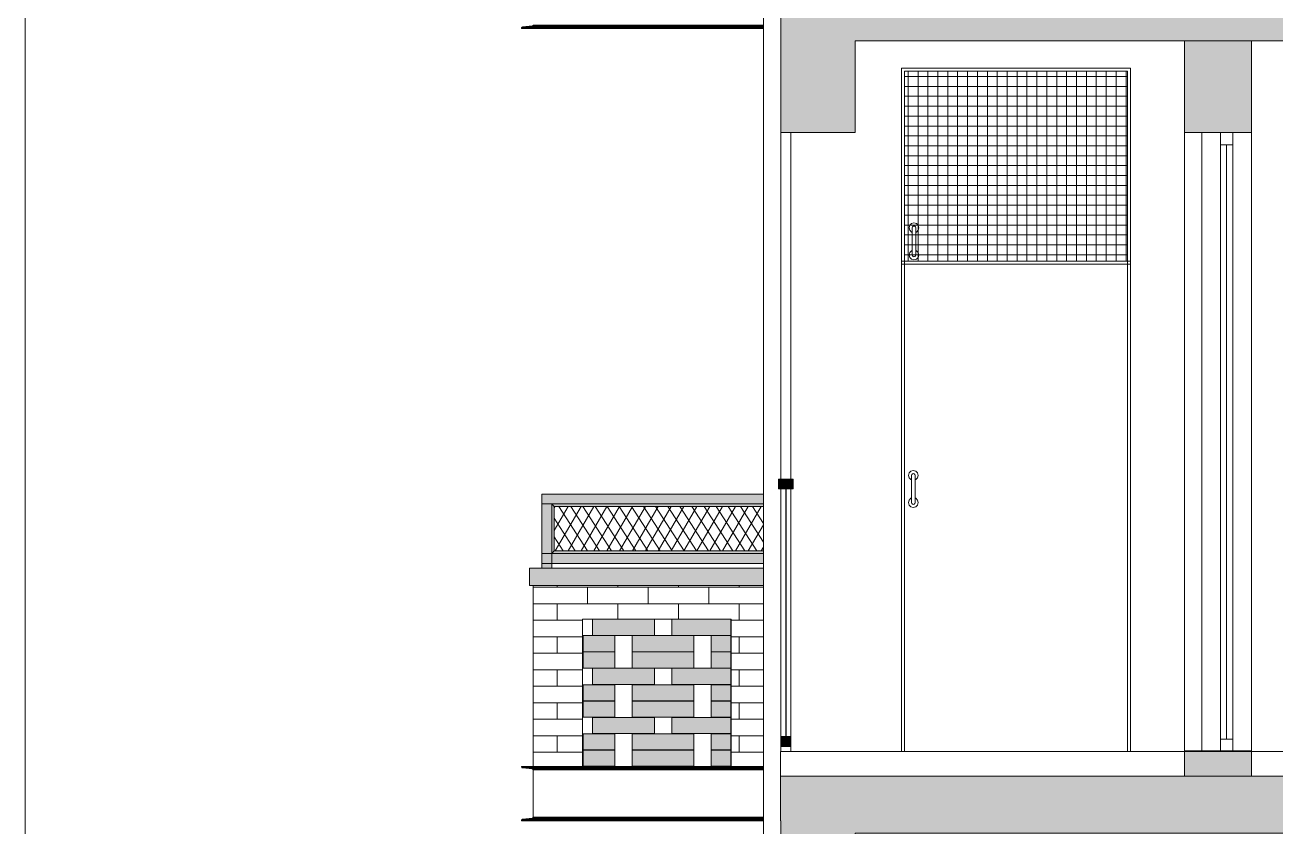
# Model space of a CAD drawing. Header units: millimetres. Extents: x 476571643 to 477489869, y 4620928210 to 4621294454.
# Drawn here: x 477398561 to 477403613, y 4621120760 to 4621123999 of the extents above; entities that cross this region are included whole.
import ezdxf

# ---------------------------------------------------------------- set-up
doc = ezdxf.new("R2010")
doc.units = ezdxf.units.MM
doc.header["$MEASUREMENT"] = 0
doc.set_wipeout_variables(frame=1)
doc.linetypes.add('Wipeout_Contour', pattern=[1000, 0, -1000])
for name, color, linetype, lineweight in [('2D Drafting - General_Pen_No__250_Pen_No__7', 7, 'Continuous', 0), ('2D Drafting - General_Pen_No__250_Pen_No__7_Pen_No__250', 7, 'Continuous', 0), ('2D Drafting - General_Pen_No__250_Pen_No__7_Pen_No__7', 7, 'Continuous', 0), ('gegmebi_Pen_No__7_Pen_No__250', 7, 'Continuous', 0), ('gegmebi_Pen_No__7_Pen_No__7', 7, 'Continuous', 0), ('kar-panjara_Pen_No__7_Pen_No__250', 7, 'Continuous', 0), ('New_2D Drafting - General_Pen_No__250', 7, 'Continuous', 0), ('New_2D Drafting - General_Pen_No__30_Pen_No__9_Pen_No__9_Pen_No__250', 7, 'Continuous', 0), ('New_2D Drafting - General_Pen_No__30_Pen_No__9_Pen_No__9_Pen_No__255', 255, 'Continuous', 0), ('New_2D Drafting - General_Pen_No__30_Pen_No__9_Pen_No__9_Pen_No__4', 7, 'Continuous', 0), ('New_2D Drafting - General_Pen_No__30_Pen_No__9_Pen_No__9_Pen_No__7', 7, 'Continuous', 0), ('New_2D Drafting - General_Pen_No__4', 7, 'Continuous', 0), ('New_2D Drafting - General_Pen_No__7', 7, 'Continuous', 0), ('New_reg_nak_Pen_No__7', 7, 'Continuous', 0), ('New_Structural - Bearing_Pen_No__1', 1, 'Continuous', 0), ('New_Structural - Bearing_Pen_No__250', 7, 'Continuous', 0), ('New_Structural - Bearing_Pen_No__4', 7, 'Continuous', 0), ('Structural - Bearing_Pen_No__250', 7, 'Continuous', 0)]:
    doc.layers.add(name, color=color, linetype=linetype, lineweight=lineweight)
for name, color, linetype, lineweight, true_color in [('New_2D Drafting - General_Pen_No__254', 7, 'Continuous', 0, 0xcccccc), ('New_2D Drafting - General_Pen_No__30_Pen_No__9_Pen_No__9_Pen_No__252', 7, 'Continuous', 0, 0x666666), ('New_2D Drafting - General_Pen_No__30_Pen_No__9_Pen_No__9_Pen_No__254', 7, 'Continuous', 0, 0xcccccc)]:
    doc.layers.add(name, color=color, linetype=linetype, lineweight=lineweight, true_color=true_color)
doc.layers.add('New_2D Drafting - General_Pen_No__30_Pen_No__9_Pen_No__9', color=7, linetype='Continuous')

msp = doc.modelspace()

# ---------------------------------------------------------------- hatches: boundary and pattern name
at = {"layer": '2D Drafting - General_Pen_No__250_Pen_No__7', "linetype": 'Continuous', "lineweight": 0}
for points in [[(477401612.862, 4621123984.13), (477401612.888, 4621124165.01), (477401613.359, 4621124165.01), (477401663.01, 4621124165.01), (477401688.535, 4621124165.01), (477413872.977, 4621124165.01), (477413872.977, 4621123934.916), (477412363.425, 4621123934.916), (477412063.009, 4621123934.916), (477401913.009, 4621123934.916), (477401913.009, 4621123565.01), (477401613.259, 4621123565.01), (477401613.319, 4621123984.13)], [(477401612.406, 4621120784.13), (477401612.432, 4621120965.01), (477413872.977, 4621120965.01), (477413872.977, 4621120734.916), (477412363.425, 4621120734.916), (477412063.009, 4621120734.916), (477401913.009, 4621120734.916), (477401913.009, 4621120365.01), (477401613.259, 4621120365.01), (477401613.319, 4621120784.13), (477401612.845, 4621120784.13)]]:
    msp.add_hatch(color=7, dxfattribs=at).paths.add_polyline_path(points)
at = {"layer": '2D Drafting - General_Pen_No__250_Pen_No__7_Pen_No__7', "linetype": 'Continuous', "lineweight": 0}
for points in [[(477403243.511, 4621123934.916), (477403243.511, 4621123565.009), (477403513.171, 4621123565.009), (477403513.171, 4621123934.916)], [(477403243.511, 4621121067.064), (477403243.511, 4621120965.01), (477403513.171, 4621120965.01), (477403513.171, 4621121067.064)]]:
    msp.add_hatch(color=7, dxfattribs=at).paths.add_polyline_path(points)
at = {"layer": 'New_2D Drafting - General_Pen_No__254', "linetype": 'Continuous', "lineweight": 0, "true_color": 0xcccccc}
h = msp.add_hatch(dxfattribs=at)
h.set_pattern_fill('GRID_100X100', color=254, style=0, pattern_type=2)
h.set_pattern_definition([(0, (476844527.15, 4621385791.044), (0, 40), []), (90, (476844527.15, 4621385791.044), (-40, 0), [])])
h.paths.add_polyline_path([(477403013.167, 4621123044.94), (477402113.168, 4621123044.94), (477402113.168, 4621123812.939), (477403013.167, 4621123812.939)])
at = {"layer": 'New_2D Drafting - General_Pen_No__30_Pen_No__9_Pen_No__9_Pen_No__255', "linetype": 'Continuous', "lineweight": 0}
for points in [[(477400648, 4621122104.583), (477401543.035, 4621122104.583), (477401543.035, 4621122064.583), (477400648, 4621122064.583)], [(477400688.006, 4621121804.583), (477400648, 4621121804.583), (477400648, 4621122064.583), (477400688.006, 4621122064.583)], [(477400698.006, 4621122054.583), (477400698.006, 4621121874.583), (477400688.006, 4621121864.583), (477400688.006, 4621122064.583)], [(477400698.006, 4621122054.583), (477401543.035, 4621122054.583), (477401543.035, 4621122064.583), (477400688.006, 4621122064.583)], [(477400648, 4621121864.583), (477401543.036, 4621121864.583), (477401543.036, 4621121824.583), (477400648, 4621121824.583)], [(477400698.006, 4621121874.583), (477401543.036, 4621121874.583), (477401543.036, 4621121864.583), (477400688.006, 4621121864.583)], [(477401543.036, 4621121804.583), (477400598, 4621121804.583), (477400598, 4621121734.583), (477401543.037, 4621121734.583)]]:
    msp.add_hatch(color=255, dxfattribs=at).paths.add_polyline_path(points)
at = {"layer": 'New_2D Drafting - General_Pen_No__30_Pen_No__9_Pen_No__9_Pen_No__4', "linetype": 'Continuous', "lineweight": 0}
for points in [[(477401603.359, 4621122125.011), (477401663.359, 4621122125.011), (477401663.359, 4621122165.011), (477401635.359, 4621122165.011), (477401633.359, 4621122165.011), (477401603.359, 4621122165.011)], [(477401613.359, 4621121085.01), (477401653.359, 4621121085.01), (477401653.359, 4621121125.01), (477401635.359, 4621121125.01), (477401633.359, 4621121125.01), (477401613.359, 4621121125.01)]]:
    msp.add_hatch(color=7, dxfattribs=at).paths.add_polyline_path(points)
at = {"layer": 'New_2D Drafting - General_Pen_No__7', "linetype": 'Continuous', "lineweight": 0}
h = msp.add_hatch(dxfattribs=at)
h.set_pattern_fill('BATT_INSULATION', style=0, pattern_type=2)
h.set_pattern_definition([(60, (476844527.15, 4621385791.044), (-38.9711432, 22.5), []), (122.8330945, (476844527.15, 4621385791.044), (36.8060797, 18.75), [])])
h.paths.add_polyline_path([(477401543.035, 4621122054.583), (477401543.036, 4621121874.583), (477400698.006, 4621121874.583), (477400698.006, 4621122054.583)])

# ---------------------------------------------------------------- linework, layer by layer
at = {"layer": '2D Drafting - General_Pen_No__250_Pen_No__7', "color": 7, "linetype": 'Continuous', "lineweight": 0, "flags": 128}
for points in [[(477401612.862, 4621123984.13), (477401612.888, 4621124165.01), (477401613.359, 4621124165.01), (477401663.01, 4621124165.01), (477401688.535, 4621124165.01), (477413872.977, 4621124165.01), (477413872.977, 4621123934.916), (477412363.425, 4621123934.916), (477412063.009, 4621123934.916), (477401913.009, 4621123934.916), (477401913.009, 4621123565.01), (477401613.259, 4621123565.01), (477401613.319, 4621123984.13)], [(477401612.406, 4621120784.13), (477401612.432, 4621120965.01), (477413872.977, 4621120965.01), (477413872.977, 4621120734.916), (477412363.425, 4621120734.916), (477412063.009, 4621120734.916), (477401913.009, 4621120734.916), (477401913.009, 4621120365.01), (477401613.259, 4621120365.01), (477401613.319, 4621120784.13), (477401612.845, 4621120784.13)]]:
    msp.add_lwpolyline(points, close=True, dxfattribs=at)
at = {"layer": '2D Drafting - General_Pen_No__250_Pen_No__7_Pen_No__250', "color": 7, "linetype": 'Continuous', "lineweight": 0, "flags": 128}
for points in [[(477403243.511, 4621123934.916), (477403243.511, 4621123565.009), (477403513.171, 4621123565.009), (477403513.171, 4621123934.916)], [(477403243.511, 4621121067.064), (477403243.511, 4621120965.01), (477403513.171, 4621120965.01), (477403513.171, 4621121067.064)]]:
    msp.add_lwpolyline(points, close=True, dxfattribs=at)
at = {"layer": 'gegmebi_Pen_No__7_Pen_No__250', "color": 7, "linetype": 'Continuous', "lineweight": 0, "flags": 128}
for points in [[(477403388.171, 4621123565.009), (477403438.171, 4621123565.009), (477403438.171, 4621121065.01), (477403388.171, 4621121065.01)], [(477403388.171, 4621123515.009), (477403438.171, 4621123515.009), (477403438.171, 4621123565.009), (477403388.171, 4621123565.009)], [(477403388.171, 4621121065.01), (477403438.171, 4621121065.01), (477403438.171, 4621121114.848), (477403388.171, 4621121114.848)], [(477408512.659, 4621120965.01), (477401612.432, 4621120965.01), (477401612.432, 4621121065.01), (477408512.659, 4621121065.01)]]:
    msp.add_lwpolyline(points, close=True, dxfattribs=at)
at = {"layer": 'gegmebi_Pen_No__7_Pen_No__7', "color": 7, "linetype": 'Continuous', "lineweight": 0}
msp.add_line((477403413.171, 4621123515.009), (477403413.171, 4621121114.848), dxfattribs=at)
at = {"layer": 'kar-panjara_Pen_No__7_Pen_No__250', "color": 7, "linetype": 'Continuous', "lineweight": 0, "flags": 128}
for points in [[(477403243.511, 4621123565.009), (477403243.511, 4621121065.01), (477403513.171, 4621121065.01), (477403513.171, 4621123565.009)], [(477403513.171, 4621123565.009), (477403313.171, 4621123565.009), (477403313.171, 4621121065.01), (477403513.171, 4621121065.01)]]:
    msp.add_lwpolyline(points, close=True, dxfattribs=at)
at = {"layer": 'New_2D Drafting - General_Pen_No__250', "color": 7, "linetype": 'Continuous', "lineweight": 0, "flags": 128}
msp.add_lwpolyline([(477403013.167, 4621123044.94), (477402113.168, 4621123044.94), (477402113.168, 4621123812.939), (477403013.167, 4621123812.939)], close=True, dxfattribs=at)
at = {"layer": 'New_2D Drafting - General_Pen_No__30_Pen_No__9_Pen_No__9_Pen_No__250', "color": 7, "linetype": 'Continuous', "lineweight": 0, "flags": 128}
msp.add_lwpolyline([(477400648, 4621121864.583), (477401543.036, 4621121864.583), (477401543.036, 4621121824.583), (477400648, 4621121824.583)], close=True, dxfattribs=at)
at = {"layer": 'New_2D Drafting - General_Pen_No__30_Pen_No__9_Pen_No__9_Pen_No__7', "color": 7, "linetype": 'Continuous', "lineweight": 0, "flags": 128}
for points in [[(477401603.359, 4621122125.011), (477401663.359, 4621122125.011), (477401663.359, 4621122165.011), (477401635.359, 4621122165.011), (477401633.359, 4621122165.011), (477401603.359, 4621122165.011)], [(477400648, 4621122104.583), (477401543.035, 4621122104.583), (477401543.035, 4621122064.583), (477400648, 4621122064.583)], [(477400688.006, 4621121804.583), (477400648, 4621121804.583), (477400648, 4621122064.583), (477400688.006, 4621122064.583)], [(477400698.006, 4621122054.583), (477400698.006, 4621121874.583), (477400688.006, 4621121864.583), (477400688.006, 4621122064.583)], [(477400698.006, 4621122054.583), (477401543.035, 4621122054.583), (477401543.035, 4621122064.583), (477400688.006, 4621122064.583)], [(477400698.006, 4621121874.583), (477401543.036, 4621121874.583), (477401543.036, 4621121864.583), (477400688.006, 4621121864.583)], [(477401543.036, 4621121804.583), (477400598, 4621121804.583), (477400598, 4621121734.583), (477401543.037, 4621121734.583)], [(477401613.359, 4621121085.01), (477401653.359, 4621121085.01), (477401653.359, 4621121125.01), (477401635.359, 4621121125.01), (477401633.359, 4621121125.01), (477401613.359, 4621121125.01)]]:
    msp.add_lwpolyline(points, close=True, dxfattribs=at)
at = {"layer": 'New_2D Drafting - General_Pen_No__4', "color": 7, "linetype": 'Continuous', "lineweight": 0, "flags": 128}
msp.add_lwpolyline([(477401543.035, 4621122054.583), (477401543.036, 4621121874.583), (477400698.006, 4621121874.583), (477400698.006, 4621122054.583)], close=True, dxfattribs=at)
at = {"layer": 'New_reg_nak_Pen_No__7', "color": 7, "linetype": 'Continuous', "lineweight": 0, "flags": 128}
msp.add_lwpolyline([(477401613.271, 4621131064.578), (477401543, 4621131064.576), (477401543.027, 4621124266.009), (477401543.171, 4621124266.009), (477401543.244, 4621117865), (477401613.171, 4621117865.002)], dxfattribs=at)
at = {"layer": 'New_Structural - Bearing_Pen_No__1', "color": 1, "linetype": 'Continuous', "lineweight": 0}
msp.add_line((477398561.23, 4621135251.798), (477398561.23, 4621108520.472), dxfattribs=at)
at = {"layer": 'New_Structural - Bearing_Pen_No__250', "color": 7, "linetype": 'Continuous', "lineweight": 0}
for p, q in [((477402325.167, 4621123824.939), (477402101.168, 4621123824.939)), ((477402101.168, 4621123824.939), (477402101.168, 4621123044.939)), ((477402113.168, 4621123812.939), (477402113.168, 4621123044.939)), ((477402113.168, 4621123812.939), (477403013.167, 4621123812.939)), ((477402325.167, 4621123824.939), (477403025.167, 4621123824.939)), ((477403013.167, 4621123812.939), (477403013.167, 4621123044.939)), ((477403025.167, 4621123824.939), (477403025.167, 4621123044.939)), ((477402133.62, 4621123189.939), (477402130.94, 4621123179.939)), ((477402130.94, 4621123179.939), (477402133.62, 4621123169.939)), ((477402140.94, 4621123197.26), (477402133.62, 4621123189.939)), ((477402133.62, 4621123169.939), (477402140.94, 4621123162.619)), ((477402150.94, 4621123199.939), (477402140.94, 4621123197.26)), ((477402140.94, 4621123162.619), (477402143.94, 4621123161.815)), ((477402144.878, 4621123183.439), (477402143.94, 4621123179.939)), ((477402143.94, 4621123179.939), (477402143.94, 4621123175.92)), ((477402143.94, 4621123175.92), (477402143.94, 4621123164.939)), ((477402143.94, 4621123164.939), (477402143.94, 4621123149.939)), ((477402147.44, 4621123186.001), (477402144.878, 4621123183.439)), ((477402150.94, 4621123186.939), (477402147.44, 4621123186.001)), ((477402160.94, 4621123197.26), (477402150.94, 4621123199.939)), ((477402154.44, 4621123186.001), (477402150.94, 4621123186.939)), ((477402157.003, 4621123183.439), (477402154.44, 4621123186.001)), ((477402157.94, 4621123179.939), (477402157.003, 4621123183.439)), ((477402157.94, 4621123179.939), (477402157.94, 4621123175.92)), ((477402157.94, 4621123175.92), (477402157.94, 4621123164.939)), ((477402157.94, 4621123164.939), (477402157.94, 4621123149.939)), ((477402157.94, 4621123161.815), (477402160.94, 4621123162.619)), ((477402168.261, 4621123189.939), (477402160.94, 4621123197.26)), ((477402160.94, 4621123162.619), (477402168.261, 4621123169.939)), ((477402170.94, 4621123179.939), (477402168.261, 4621123189.939)), ((477402168.261, 4621123169.939), (477402170.94, 4621123179.939)), ((477402143.94, 4621123099.939), (477402143.94, 4621123149.939)), ((477402157.94, 4621123099.939), (477402157.94, 4621123149.939)), ((477402133.62, 4621123079.939), (477402130.94, 4621123069.939)), ((477402130.94, 4621123069.939), (477402133.62, 4621123059.939)), ((477402140.94, 4621123087.26), (477402133.62, 4621123079.939)), ((477402133.62, 4621123059.939), (477402140.94, 4621123052.619)), ((477402143.94, 4621123088.063), (477402140.94, 4621123087.26)), ((477402143.94, 4621123084.939), (477402143.94, 4621123099.939)), ((477402143.94, 4621123073.958), (477402143.94, 4621123084.939)), ((477402143.94, 4621123069.939), (477402143.94, 4621123073.958)), ((477402143.94, 4621123069.939), (477402144.878, 4621123066.439)), ((477402144.878, 4621123066.439), (477402147.44, 4621123063.877)), ((477402147.44, 4621123063.877), (477402150.94, 4621123062.939)), ((477402150.94, 4621123062.939), (477402154.44, 4621123063.877)), ((477402154.44, 4621123063.877), (477402157.003, 4621123066.439)), ((477402157.003, 4621123066.439), (477402157.94, 4621123069.939)), ((477402157.94, 4621123084.939), (477402157.94, 4621123099.939)), ((477402160.94, 4621123087.26), (477402157.94, 4621123088.063)), ((477402157.94, 4621123073.958), (477402157.94, 4621123084.939)), ((477402157.94, 4621123069.939), (477402157.94, 4621123073.958)), ((477402168.261, 4621123079.939), (477402160.94, 4621123087.26)), ((477402160.94, 4621123052.619), (477402168.261, 4621123059.939)), ((477402170.94, 4621123069.939), (477402168.261, 4621123079.939)), ((477402168.261, 4621123059.939), (477402170.94, 4621123069.939)), ((477402101.168, 4621123044.939), (477402101.168, 4621121065.01)), ((477402101.168, 4621123044.939), (477403025.167, 4621123044.939)), ((477403025.167, 4621123032.939), (477402101.168, 4621123032.939)), ((477402113.168, 4621123044.939), (477402113.168, 4621121065.01)), ((477402140.94, 4621123052.619), (477402150.94, 4621123049.939)), ((477402150.94, 4621123049.939), (477402160.94, 4621123052.619)), ((477403013.167, 4621123044.939), (477403013.167, 4621121065.01)), ((477403025.167, 4621123044.939), (477403025.167, 4621121065.01)), ((477402138.261, 4621122197.26), (477402130.94, 4621122189.939)), ((477402148.261, 4621122199.939), (477402138.261, 4621122197.26)), ((477402158.261, 4621122197.26), (477402148.261, 4621122199.939)), ((477402165.581, 4621122189.939), (477402158.261, 4621122197.26)), ((477401653.359, 4621122165.011), (477401613.359, 4621122165.011)), ((477402130.94, 4621122189.939), (477402128.261, 4621122179.939)), ((477402128.261, 4621122179.939), (477402130.94, 4621122169.939)), ((477402130.94, 4621122169.939), (477402138.261, 4621122162.619)), ((477402138.261, 4621122162.619), (477402141.261, 4621122161.815)), ((477402142.199, 4621122183.439), (477402141.261, 4621122179.939)), ((477402141.261, 4621122179.939), (477402141.261, 4621122175.92)), ((477402141.261, 4621122175.92), (477402141.261, 4621122164.939)), ((477402141.261, 4621122164.939), (477402141.261, 4621122149.939)), ((477402141.261, 4621122099.939), (477402141.261, 4621122149.939)), ((477402144.761, 4621122186.001), (477402142.199, 4621122183.439)), ((477402148.261, 4621122186.939), (477402144.761, 4621122186.001)), ((477402151.761, 4621122186.001), (477402148.261, 4621122186.939)), ((477402154.323, 4621122183.439), (477402151.761, 4621122186.001)), ((477402155.261, 4621122179.939), (477402154.323, 4621122183.439)), ((477402155.261, 4621122179.939), (477402155.261, 4621122175.92)), ((477402155.261, 4621122175.92), (477402155.261, 4621122164.939)), ((477402155.261, 4621122164.939), (477402155.261, 4621122149.939)), ((477402155.261, 4621122161.815), (477402158.261, 4621122162.619)), ((477402155.261, 4621122099.939), (477402155.261, 4621122149.939)), ((477402158.261, 4621122162.619), (477402165.581, 4621122169.939)), ((477402168.261, 4621122179.939), (477402165.581, 4621122189.939)), ((477402165.581, 4621122169.939), (477402168.261, 4621122179.939)), ((477401633.359, 4621122125.011), (477401633.359, 4621121125.01)), ((477401635.359, 4621122125.011), (477401635.359, 4621121125.01)), ((477402141.261, 4621122084.939), (477402141.261, 4621122099.939)), ((477402155.261, 4621122084.939), (477402155.261, 4621122099.939)), ((477402130.94, 4621122079.939), (477402128.261, 4621122069.939)), ((477402128.261, 4621122069.939), (477402130.94, 4621122059.939)), ((477402138.261, 4621122087.26), (477402130.94, 4621122079.939)), ((477402130.94, 4621122059.939), (477402138.261, 4621122052.619)), ((477402141.261, 4621122088.063), (477402138.261, 4621122087.26)), ((477402138.261, 4621122052.619), (477402148.261, 4621122049.939)), ((477402141.261, 4621122073.958), (477402141.261, 4621122084.939)), ((477402141.261, 4621122069.939), (477402141.261, 4621122073.958)), ((477402141.261, 4621122069.939), (477402142.199, 4621122066.439)), ((477402142.199, 4621122066.439), (477402144.761, 4621122063.877)), ((477402144.761, 4621122063.877), (477402148.261, 4621122062.939)), ((477402148.261, 4621122062.939), (477402151.761, 4621122063.877)), ((477402148.261, 4621122049.939), (477402158.261, 4621122052.619)), ((477402151.761, 4621122063.877), (477402154.323, 4621122066.439)), ((477402154.323, 4621122066.439), (477402155.261, 4621122069.939)), ((477402158.261, 4621122087.26), (477402155.261, 4621122088.063)), ((477402155.261, 4621122073.958), (477402155.261, 4621122084.939)), ((477402155.261, 4621122069.939), (477402155.261, 4621122073.958)), ((477402165.581, 4621122079.939), (477402158.261, 4621122087.26)), ((477402158.261, 4621122052.619), (477402165.581, 4621122059.939)), ((477402168.261, 4621122069.939), (477402165.581, 4621122079.939)), ((477402165.581, 4621122059.939), (477402168.261, 4621122069.939)), ((477401613.359, 4621121125.01), (477401613.359, 4621121085.01)), ((477401633.359, 4621121125.01), (477401613.359, 4621121125.01)), ((477401653.359, 4621121085.01), (477401613.359, 4621121085.01)), ((477401653.359, 4621121125.01), (477401635.359, 4621121125.01)), ((477401653.359, 4621121125.01), (477401653.359, 4621121085.01)), ((477403013.167, 4621121065.01), (477403025.167, 4621121065.01))]:
    msp.add_line(p, q, dxfattribs=at)
at = {"layer": 'Structural - Bearing_Pen_No__250', "color": 7, "linetype": 'Continuous', "lineweight": 0}
for p, q in [((477400566.681, 4621123987.084), (477400567.081, 4621123988.615)), ((477400566.681, 4621123984.589), (477400566.681, 4621123987.084)), ((477401543.028, 4621123987.084), (477400566.681, 4621123987.084)), ((477401543.028, 4621123984.589), (477400566.681, 4621123984.589)), ((477400567.081, 4621123988.615), (477400568.219, 4621123989.912)), ((477400568.219, 4621123989.912), (477400569.922, 4621123990.779)), ((477400569.922, 4621123990.779), (477400571.144, 4621123991.039)), ((477400571.144, 4621123991.039), (477400608.545, 4621123995.029)), ((477401543.028, 4621123991.039), (477400571.144, 4621123991.039)), ((477400608.545, 4621123995.029), (477400609.767, 4621123995.288)), ((477401543.028, 4621123995.029), (477400608.545, 4621123995.029)), ((477400609.767, 4621123995.288), (477400611.47, 4621123996.155)), ((477400611.47, 4621123996.155), (477400612.608, 4621123997.453)), ((477400612.608, 4621123997.453), (477400613.007, 4621123998.984)), ((477401543.028, 4621123998.984), (477400613.007, 4621123998.984)), ((477401613.359, 4621121065.01), (477401613.359, 4621123563.956)), ((477401653.359, 4621121065.01), (477401653.359, 4621123563.956)), ((477400566.681, 4621121002.094), (477400566.681, 4621121004.589)), ((477401543.04, 4621121004.589), (477400566.681, 4621121004.589)), ((477400567.081, 4621121000.563), (477400566.681, 4621121002.094)), ((477401543.04, 4621121002.094), (477400566.681, 4621121002.094)), ((477400568.219, 4621120999.265), (477400567.081, 4621121000.563)), ((477400569.922, 4621120998.398), (477400568.219, 4621120999.265)), ((477400571.144, 4621120998.139), (477400569.922, 4621120998.398)), ((477400608.545, 4621120994.149), (477400571.144, 4621120998.139)), ((477401543.04, 4621120998.139), (477400571.144, 4621120998.139)), ((477400609.767, 4621120993.889), (477400608.545, 4621120994.149)), ((477401543.04, 4621120994.149), (477400608.545, 4621120994.149)), ((477400611.47, 4621120993.022), (477400609.767, 4621120993.889)), ((477400612.608, 4621120991.725), (477400611.47, 4621120993.022)), ((477400613.007, 4621120990.194), (477400612.608, 4621120991.725)), ((477400613.007, 4621120799.003), (477400613.007, 4621120990.194)), ((477401543.04, 4621120990.194), (477400613.007, 4621120990.194)), ((477400566.681, 4621120787.084), (477400567.081, 4621120788.615)), ((477400566.681, 4621120784.589), (477400566.681, 4621120787.084)), ((477401543.041, 4621120787.084), (477400566.681, 4621120787.084)), ((477401543.041, 4621120784.589), (477400566.681, 4621120784.589)), ((477400567.081, 4621120788.615), (477400568.219, 4621120789.912)), ((477400568.219, 4621120789.912), (477400569.922, 4621120790.779)), ((477400569.922, 4621120790.779), (477400571.144, 4621120791.039)), ((477400571.144, 4621120791.039), (477400608.545, 4621120795.029)), ((477401543.041, 4621120791.039), (477400571.144, 4621120791.039)), ((477400608.545, 4621120795.029), (477400609.767, 4621120795.288)), ((477401543.041, 4621120795.029), (477400608.545, 4621120795.029)), ((477400609.767, 4621120795.288), (477400611.47, 4621120796.155)), ((477400611.47, 4621120796.155), (477400612.608, 4621120797.453)), ((477400612.608, 4621120797.453), (477400613.007, 4621120798.984)), ((477401543.04, 4621120798.984), (477400613.007, 4621120798.984))]:
    msp.add_line(p, q, dxfattribs=at)

# ---------------------------------------------------------------- next in the draw order: wipeouts: each hides what was drawn before it
at = {"color": 254, "linetype": 'Wipeout_Contour', "lineweight": 0, "ltscale": 37165725462.96223}
msp.add_wipeout([(477401543.037, 4621121734.583), (477400613, 4621121734.583), (477400613, 4621121004.589), (477400813, 4621121004.589), (477400813, 4621121599.583), (477401413, 4621121599.583), (477401413, 4621121004.589), (477401543.04, 4621121004.589)], dxfattribs=at).dxf.layer = 'New_2D Drafting - General_Pen_No__30_Pen_No__9_Pen_No__9'

# ---------------------------------------------------------------- next in the draw order: hatches: boundary and pattern name
at = {"layer": 'New_2D Drafting - General_Pen_No__30_Pen_No__9_Pen_No__9_Pen_No__254', "linetype": 'Continuous', "lineweight": 0, "true_color": 0xcccccc}
h = msp.add_hatch(dxfattribs=at)
h.set_pattern_fill('BRICK___RUNNING_BOND', color=254, style=0, pattern_type=2)
h.set_pattern_definition([(0, (477401077.81, 4621121394.586), (0, 66.64), []), (90, (477401077.81, 4621121394.59), (-244.8, 0), [66.64, -66.64]), (90, (477401200.21, 4621121461.23), (-244.8, 0), [66.64, -66.64])])
h.paths.add_polyline_path([(477401543.037, 4621121734.583), (477400613, 4621121734.583), (477400613, 4621121004.589), (477400813, 4621121004.589), (477400813, 4621121599.583), (477401413, 4621121599.583), (477401413, 4621121004.589), (477401543.04, 4621121004.589)])
at = {"layer": 'New_2D Drafting - General_Pen_No__30_Pen_No__9_Pen_No__9_Pen_No__255', "linetype": 'Continuous', "lineweight": 0}
for points in [[(477401102.458, 4621121598.583), (477400852.458, 4621121598.583), (477400852.458, 4621121533.583), (477401102.458, 4621121533.583)], [(477401412, 4621121533.583), (477401412, 4621121598.583), (477401172.458, 4621121598.583), (477401172.458, 4621121533.583)], [(477400814.458, 4621121532.583), (477400814.458, 4621121467.583), (477400942.458, 4621121467.583), (477400942.458, 4621121532.583)], [(477401012.458, 4621121532.583), (477401012.458, 4621121467.583), (477401262.458, 4621121467.583), (477401262.458, 4621121532.583)], [(477401332.458, 4621121532.583), (477401332.458, 4621121467.583), (477401412, 4621121467.583), (477401412, 4621121532.583)], [(477400814.458, 4621121466.583), (477400814.458, 4621121401.583), (477400942.458, 4621121401.583), (477400942.458, 4621121466.583)], [(477401012.458, 4621121466.583), (477401012.458, 4621121401.583), (477401262.458, 4621121401.583), (477401262.458, 4621121466.583)], [(477401332.458, 4621121466.583), (477401332.458, 4621121401.583), (477401412, 4621121401.583), (477401412, 4621121466.583)], [(477401102.458, 4621121335.583), (477401102.458, 4621121400.583), (477400852.458, 4621121400.583), (477400852.458, 4621121335.583)], [(477401412, 4621121335.583), (477401412, 4621121400.583), (477401172.458, 4621121400.583), (477401172.458, 4621121335.583)], [(477400942.458, 4621121334.583), (477400814.458, 4621121334.583), (477400814.458, 4621121269.583), (477400942.458, 4621121269.583)], [(477401262.458, 4621121334.583), (477401012.458, 4621121334.583), (477401012.458, 4621121269.583), (477401262.458, 4621121269.583)], [(477401412, 4621121269.583), (477401412, 4621121334.583), (477401332.458, 4621121334.583), (477401332.458, 4621121269.583)], [(477400942.458, 4621121268.583), (477400814.458, 4621121268.583), (477400814.458, 4621121203.583), (477400942.458, 4621121203.583)], [(477401262.458, 4621121268.583), (477401012.458, 4621121268.583), (477401012.458, 4621121203.583), (477401262.458, 4621121203.583)], [(477401412, 4621121203.583), (477401412, 4621121268.583), (477401332.458, 4621121268.583), (477401332.458, 4621121203.583)], [(477400852.458, 4621121202.583), (477400852.458, 4621121137.583), (477401102.458, 4621121137.583), (477401102.458, 4621121202.583)], [(477401172.458, 4621121202.583), (477401172.458, 4621121137.583), (477401412, 4621121137.583), (477401412, 4621121202.583)], [(477400942.458, 4621121136.583), (477400814.458, 4621121136.583), (477400814.458, 4621121071.583), (477400942.458, 4621121071.583)], [(477401262.458, 4621121136.583), (477401012.458, 4621121136.583), (477401012.458, 4621121071.583), (477401262.458, 4621121071.583)], [(477401412, 4621121071.583), (477401412, 4621121136.583), (477401332.458, 4621121136.583), (477401332.458, 4621121071.583)], [(477400942.458, 4621121070.583), (477400814.458, 4621121070.583), (477400814.458, 4621121005.583), (477400942.458, 4621121005.583)], [(477401262.458, 4621121070.583), (477401012.458, 4621121070.583), (477401012.458, 4621121005.583), (477401262.458, 4621121005.583)], [(477401412, 4621121005.583), (477401412, 4621121070.583), (477401332.458, 4621121070.583), (477401332.458, 4621121005.583)]]:
    msp.add_hatch(color=8, dxfattribs=at).paths.add_polyline_path(points)

# ---------------------------------------------------------------- next in the draw order: linework, layer by layer
at = {"layer": 'New_2D Drafting - General_Pen_No__30_Pen_No__9_Pen_No__9_Pen_No__252', "color": 251, "linetype": 'Continuous', "lineweight": 0, "true_color": 0x666666, "flags": 128}
for points in [[(477401102.458, 4621121598.583), (477400852.458, 4621121598.583), (477400852.458, 4621121533.583), (477401102.458, 4621121533.583)], [(477401412, 4621121533.583), (477401412, 4621121598.583), (477401172.458, 4621121598.583), (477401172.458, 4621121533.583)], [(477400814.458, 4621121532.583), (477400814.458, 4621121467.583), (477400942.458, 4621121467.583), (477400942.458, 4621121532.583)], [(477401012.458, 4621121532.583), (477401012.458, 4621121467.583), (477401262.458, 4621121467.583), (477401262.458, 4621121532.583)], [(477401332.458, 4621121532.583), (477401332.458, 4621121467.583), (477401412, 4621121467.583), (477401412, 4621121532.583)], [(477400814.458, 4621121466.583), (477400814.458, 4621121401.583), (477400942.458, 4621121401.583), (477400942.458, 4621121466.583)], [(477401012.458, 4621121466.583), (477401012.458, 4621121401.583), (477401262.458, 4621121401.583), (477401262.458, 4621121466.583)], [(477401332.458, 4621121466.583), (477401332.458, 4621121401.583), (477401412, 4621121401.583), (477401412, 4621121466.583)], [(477401102.458, 4621121335.583), (477401102.458, 4621121400.583), (477400852.458, 4621121400.583), (477400852.458, 4621121335.583)], [(477401412, 4621121335.583), (477401412, 4621121400.583), (477401172.458, 4621121400.583), (477401172.458, 4621121335.583)], [(477400942.458, 4621121334.583), (477400814.458, 4621121334.583), (477400814.458, 4621121269.583), (477400942.458, 4621121269.583)], [(477401262.458, 4621121334.583), (477401012.458, 4621121334.583), (477401012.458, 4621121269.583), (477401262.458, 4621121269.583)], [(477401412, 4621121269.583), (477401412, 4621121334.583), (477401332.458, 4621121334.583), (477401332.458, 4621121269.583)], [(477400942.458, 4621121268.583), (477400814.458, 4621121268.583), (477400814.458, 4621121203.583), (477400942.458, 4621121203.583)], [(477401262.458, 4621121268.583), (477401012.458, 4621121268.583), (477401012.458, 4621121203.583), (477401262.458, 4621121203.583)], [(477401412, 4621121203.583), (477401412, 4621121268.583), (477401332.458, 4621121268.583), (477401332.458, 4621121203.583)], [(477400852.458, 4621121202.583), (477400852.458, 4621121137.583), (477401102.458, 4621121137.583), (477401102.458, 4621121202.583)], [(477401172.458, 4621121202.583), (477401172.458, 4621121137.583), (477401412, 4621121137.583), (477401412, 4621121202.583)], [(477400942.458, 4621121136.583), (477400814.458, 4621121136.583), (477400814.458, 4621121071.583), (477400942.458, 4621121071.583)], [(477401262.458, 4621121136.583), (477401012.458, 4621121136.583), (477401012.458, 4621121071.583), (477401262.458, 4621121071.583)], [(477401412, 4621121071.583), (477401412, 4621121136.583), (477401332.458, 4621121136.583), (477401332.458, 4621121071.583)], [(477400942.458, 4621121070.583), (477400814.458, 4621121070.583), (477400814.458, 4621121005.583), (477400942.458, 4621121005.583)], [(477401262.458, 4621121070.583), (477401012.458, 4621121070.583), (477401012.458, 4621121005.583), (477401262.458, 4621121005.583)], [(477401412, 4621121005.583), (477401412, 4621121070.583), (477401332.458, 4621121070.583), (477401332.458, 4621121005.583)]]:
    msp.add_lwpolyline(points, close=True, dxfattribs=at)
at = {"layer": 'New_2D Drafting - General_Pen_No__30_Pen_No__9_Pen_No__9_Pen_No__7', "color": 7, "linetype": 'Continuous', "lineweight": 0, "flags": 128}
msp.add_lwpolyline([(477401543.037, 4621121734.583), (477400613, 4621121734.583), (477400613, 4621121004.589), (477400813, 4621121004.589), (477400813, 4621121599.583), (477401413, 4621121599.583), (477401413, 4621121004.589), (477401543.04, 4621121004.589)], close=True, dxfattribs=at)
at = {"layer": 'New_Structural - Bearing_Pen_No__250', "color": 7, "linetype": 'Continuous', "lineweight": 0, "flags": 128}
msp.add_lwpolyline([(477401543.037, 4621121734.583), (477400598, 4621121734.583), (477400598, 4621121804.583), (477401543.036, 4621121804.583)], dxfattribs=at)
at = {"layer": 'New_Structural - Bearing_Pen_No__4', "color": 7, "linetype": 'Continuous', "lineweight": 0}
msp.add_line((477400613, 4621121734.583), (477400613, 4621121004.589), dxfattribs=at)

doc.saveas('drawing.dxf')
